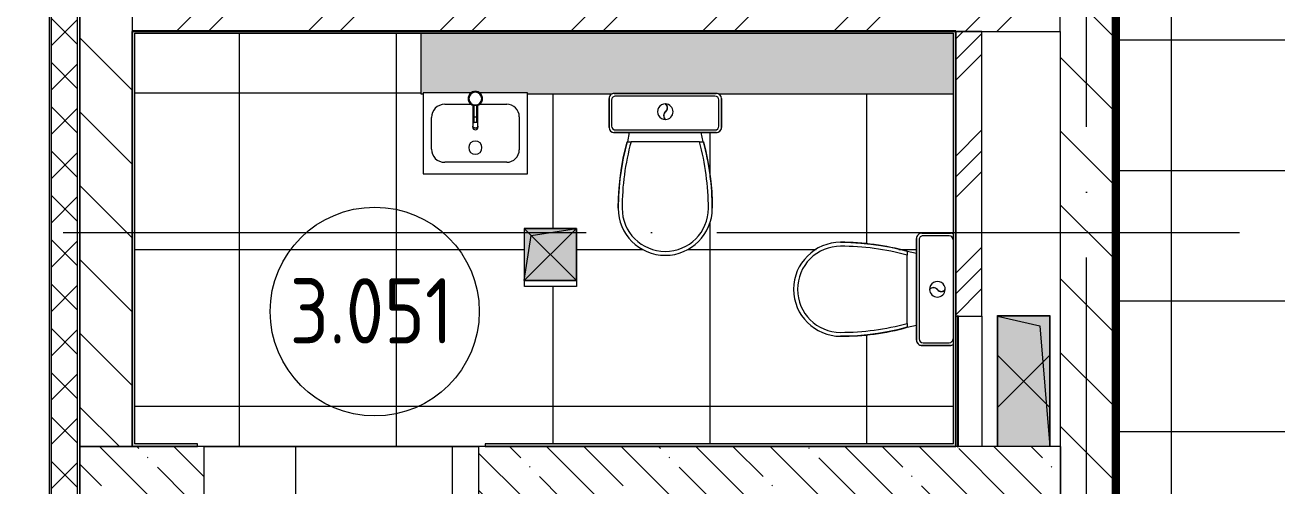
# Model space of a CAD drawing. Header units: millimetres. Extents: x 97 to 215964, y -4577 to 60645.
# Drawn here: x 195088 to 199877, y 42554 to 44320 of the extents above; entities that cross this region are included whole.
import ezdxf

# ---------------------------------------------------------------- set-up
doc = ezdxf.new("R2010")
doc.units = ezdxf.units.MM
doc.linetypes.add('ADSK_Линия сетки', pattern=[2500, 2000, -250, 0, -250])
for name, color, linetype, lineweight in [('A-AREA-____-IDEN', 2, 'Continuous', 20), ('A-DETL-GENF-OTLN', 92, 'Continuous', 9), ('A-FLOR-____-OTLN', 192, 'Continuous', 9), ('A-FLOR-____-PATT', 8, 'Continuous', 9), ('A-GENM-____-MCUT', 13, 'Continuous', 9), ('A-GENM-____-OTLN', 13, 'Continuous', 9), ('A-WALL-____-MCUT', 113, 'Continuous', 9), ('A-WALL-____-PATT', 111, 'Continuous', 9), ('A-WALL-FNSH-MCUT', 113, 'Continuous', 9), ('I-WALL-____-OTLN', 2, 'Continuous', 9), ('P-SANR-FIXT-OTLN', 6, 'Continuous', 9), ('S-GRID-____-OTLN', 1, 'Continuous', 9)]:
    doc.layers.add(name, color=color, linetype=linetype, lineweight=lineweight)
doc.styles.add('GOST Common', font='GOST_Common.ttf', dxfattribs={"width": 0.9, "height": 250})
pattern_1 = [(135, (0, 0), (-141.42136, -141.42136), [])]

# ---------------------------------------------------------------- blocks, each defined once
blk = doc.blocks.new('ASML_АР_Отделка Люка - ВО Отделка люков_Грунтовка 0_Шпатлевка 0_Окраска 0_0-42722003-О_АИ_ПП_8_400_Целиком')
at = {"layer": 'A-GENM-____-MCUT', "color": 130, "lineweight": 25}
for p, q in [((250, 3), (-250, 3)), ((-250, 3), (-250, 0)), ((250, 0), (250, 3)), ((-250, 0), (250, 0))]:
    blk.add_line(p, q, dxfattribs=at)
blk = doc.blocks.new('0083_СОШ675_АР_R22_rvt-1-О_АИ_ПП_8_400_Целиком')
at = {"layer": 'A-FLOR-____-PATT', "lineweight": 5}
blk.add_hatch(color=221, dxfattribs=at).paths.add_polyline_path([(139840, 44055), (139840, 44288), (137805, 44288), (137805, 44055), (137812.6, 44055), (137812.6, 44060), (137996.7, 44060), (137998.9, 44061.8), (138007.9, 44065.1), (138020.2, 44064), (138032.5, 44060), (138212.6, 44060), (138212.6, 44055), (138535, 44055.5), (138538.8, 44057.1), (138549, 44057.7), (138939.5, 44056.9), (138946.3, 44055), (139718, 44055)])
at = {"layer": 'A-WALL-____-PATT', "lineweight": 5}
h = blk.add_hatch(dxfattribs=at)
h.set_pattern_fill('FP_10', color=10, style=0, pattern_type=2)
h.set_pattern_definition(pattern_1)
h.paths.add_polyline_path([(140250, 37555.2), (140450, 37555.2), (140450, 38360), (140250, 38360), (140250, 38229.1)])
h.paths.add_polyline_path([(140450, 39460), (140450, 44435), (140250, 44435), (140250, 39460), (140346.9, 39460)])
h.paths.add_polyline_path([(140250, 45105), (140450, 45105), (140450, 45325), (140250, 45325)])
h = blk.add_hatch(dxfattribs=at)
h.set_pattern_fill('FP_10', color=10, style=0, pattern_type=2)
h.set_pattern_definition(pattern_1)
h.paths.add_polyline_path([(136573.6, 42705), (136700, 42705), (136700, 44925), (136500, 44925), (136500, 42705)])
h = blk.add_hatch(dxfattribs=at)
h.set_pattern_fill('FP_7', color=10, style=0, pattern_type=2)
h.set_pattern_definition([(45, (0, 0), (-251.4472, 251.4472), []), (45, (0, 381), (-251.4472, 251.4472), [])])
h.paths.add_polyline_path([(140250, 44295), (140250, 44415), (136700, 44415), (136700, 44295), (139089.1, 44295)])
h = blk.add_hatch(dxfattribs=at)
h.set_pattern_fill('FP_11', color=10, style=0, pattern_type=2)
h.set_pattern_definition([(45, (0, 0), (-224.5064, 224.5064), []), (45, (79.38, 0), (0, 449.0128), []), (45, (-79.38, 0), (0, 449.0128), [])])
h.paths.add_polyline_path([(139950, 43205), (139950, 44295), (139850, 44295), (139850, 43205), (139860, 43205)])
h = blk.add_hatch(dxfattribs=at)
h.set_pattern_fill('FP_8', color=10, style=0, pattern_type=2)
h.set_pattern_definition([(135, (0, 0), (-142.5612, -142.5612), []), (135, (142.56, 0), (-142.5612, -142.5612), [252.016, -50.403, 3.353, -47.05])])
h.paths.add_polyline_path([(140032.4, 42505), (140252, 42505), (140252, 42705), (138025, 42705), (138025, 42505), (139718, 42505)])
h.paths.add_polyline_path([(136573.6, 42505), (136975, 42505), (136975, 42705), (136500, 42705), (136500, 42505)])
at = {"layer": 'A-FLOR-____-OTLN', "color": 90}
for p, q in [((137805, 44055), (137805, 44288)), ((137812.6, 44055), (137805, 44055)), ((138533.9, 44055), (138212.6, 44055)), ((139840, 44055), (138944, 44055)), ((140010, 43204.9), (140010, 43207.5)), ((140010, 43207.5), (140210, 43207.5)), ((140210, 43207.5), (140210, 43204.9))]:
    blk.add_line(p, q, dxfattribs=at)
at = {"layer": 'A-WALL-____-MCUT', "color": 50, "lineweight": 13}
for p, q in [((136500, 44925), (136500, 42705)), ((140450, 39460), (140450, 44435)), ((136700, 42705), (136700, 44295)), ((136700, 44295), (140250, 44295)), ((139950, 44295), (139850, 44295)), ((139850, 44295), (139850, 43205)), ((139950, 43205), (139950, 44295)), ((140250, 44295), (140250, 39460)), ((139850, 43205), (139857, 43205)), ((139860, 43205), (139950, 43205)), ((136500, 42705), (136700, 42705)), ((136975, 42705), (136500, 42705)), ((136500, 42705), (136500, 42505)), ((136975, 42505), (136975, 42705)), ((139857, 42705), (138025, 42705)), ((138025, 42705), (138025, 42505)), ((140252, 42705), (139860, 42705)), ((140252, 42505), (140252, 42705))]:
    blk.add_line(p, q, dxfattribs=at)
at = {"layer": 'A-WALL-____-MCUT', "color": 10, "lineweight": 5}
for p, q in [((136700, 44415), (136700, 44295)), ((140250, 44295), (140250, 44415))]:
    blk.add_line(p, q, dxfattribs=at)
at = {"layer": 'I-WALL-____-OTLN', "color": 90}
blk.add_line((139950, 43205), (139950, 42705), dxfattribs=at)
at = {"layer": 'A-GENM-____-OTLN', "color": 90, "lineweight": 9, "rotation": 90}
blk.add_blockref('ASML_АР_Отделка Люка - ВО Отделка люков_Грунтовка 0_Шпатлевка 0_Окраска 0_0-42722003-О_АИ_ПП_8_400_Целиком', (139860, 42955), dxfattribs=at)
blk = doc.blocks.new('MiraCad_GMd_-Ut_TaskBox_FormHorizon - MiraCad_GMd_-Ut_TaskBox_FormHorizon-3363076-О_АИ_ПП_8_400_Целиком')
at = {"layer": 'A-DETL-GENF-OTLN', "lineweight": 18}
for points in [[(100, -249.9), (100, -249.9), (100, 250), (-100, 250), (62.2, 212.3), (66.6, 159.3)], [(-77.6, -249.9), (100, -249.9), (100, 250), (-100, 250), (-100, -249.9)]]:
    blk.add_hatch(color=256, dxfattribs=at).paths.add_polyline_path(points)
at = {"layer": 'A-DETL-GENF-OTLN', "color": 7}
for p, q in [((-100, 250), (62.2, 212.3)), ((100, 250), (-100, 250)), ((-100, -249.9), (-100, 250)), ((100, 250), (-100, 250)), ((-100, 250), (62.2, 212.3)), ((100, 250), (100, -249.9)), ((100, -249.9), (100, 250)), ((62.2, 212.3), (100, -249.9)), ((62.2, 212.3), (100, -249.9))]:
    blk.add_line(p, q, dxfattribs=at)
at = {"layer": 'A-GENM-____-OTLN', "color": 170, "lineweight": 18}
for p, q in [((100, 250), (-100, 250)), ((-100, 250), (-100, -249.9)), ((100, -249.9), (100, 250)), ((100, -100), (-100, 100)), ((100, 100), (-100, -100))]:
    blk.add_line(p, q, dxfattribs=at)
blk = doc.blocks.new('MiraCad_GMd_-Ut_TaskBox_FormHorizon - MiraCad_GMd_-Ut_TaskBox_FormHorizon-3363811-О_АИ_ПП_8_400_Целиком')
at = {"layer": 'A-DETL-GENF-OTLN', "lineweight": 18}
for points in [[(-117.6, -78.6), (-57.5, 86.1), (117.6, 78.6), (-78.6, 117.6)], [(-117.6, -78.6), (78.6, -117.6), (117.6, 78.6), (-78.6, 117.6)]]:
    blk.add_hatch(color=256, dxfattribs=at).paths.add_polyline_path(points)
at = {"layer": 'A-DETL-GENF-OTLN', "color": 7}
for p, q in [((-78.6, 117.6), (-117.6, -78.6)), ((-78.6, 117.6), (-117.6, -78.6)), ((-78.6, 117.6), (117.6, 78.6)), ((117.6, 78.6), (-78.6, 117.6)), ((-117.6, -78.6), (-57.5, 86.1)), ((-117.6, -78.6), (-57.5, 86.1)), ((-57.5, 86.1), (117.6, 78.6)), ((-57.5, 86.1), (117.6, 78.6)), ((117.6, 78.6), (78.6, -117.6)), ((78.6, -117.6), (-117.6, -78.6))]:
    blk.add_line(p, q, dxfattribs=at)
at = {"layer": 'A-GENM-____-OTLN', "color": 170, "lineweight": 18}
for p, q in [((-78.6, 117.6), (-117.6, -78.6)), ((-78.6, 117.6), (78.6, -117.6)), ((117.6, 78.6), (-78.6, 117.6)), ((117.6, 78.6), (-117.6, -78.6)), ((78.6, -117.6), (117.6, 78.6)), ((-117.6, -78.6), (78.6, -117.6))]:
    blk.add_line(p, q, dxfattribs=at)
blk = doc.blocks.new('ВК_Унитаз_ГОСТ 30493-96_R20 - С косым выпуском _биде_-5561069-О_АИ_ПП_8_400_Целиком')
at = {"layer": 'P-SANR-FIXT-OTLN', "color": 170, "lineweight": 18}
for p, q in [((130, 215), (20, 215)), ((20, 215), (130, 215)), ((125, 205), (25, 205)), ((150, 195), (150, 190.8)), ((150, -195), (150, 195)), ((150, 195), (150, -195)), ((140, -190), (140, 190)), ((185, 145), (150, 137.4)), ((185, 130.7), (185, 145.7)), ((185, 130.7), (185, -130.7)), ((150, -137.4), (185, -145)), ((185, -145.7), (185, -130.7)), ((20, -215), (130, -215)), ((130, -215), (20, -215)), ((25, -205), (125, -205))]:
    blk.add_line(p, q, dxfattribs=at)
at = {"layer": 'P-SANR-FIXT-OTLN', "color": 170, "lineweight": 18, "flags": 128}
for points in [[(185, 145.7), (222.5, 155.2), (260.3, 163.1), (298.4, 169.6), (336.7, 174.5), (375.2, 177.8), (413.8, 179.6), (440, 180)], [(440, -180), (401.4, -179.2), (362.8, -176.9), (324.4, -173.1), (286.1, -167.7), (248.1, -160.7), (210.4, -152.3), (185, -145.7)]]:
    blk.add_lwpolyline(points, dxfattribs=at)
at = {"layer": 'P-SANR-FIXT-OTLN', "color": 170, "lineweight": 18}
for centre, radius, start, end in [((20, 195), 20, 90, 121.8198), ((20, 195), 20, 90, 120), ((20, 195), 20, 110, 119.9882), ((25, 190), 15, 90, 180), ((20, 195), 20, 90, 100), ((125, 190), 15, 0, 90), ((130, 195), 20, 360, 90), ((130, 195), 20, 80, 90), ((130, 195), 20, 0, 90), ((130, 195), 20, 50, 70), ((130, 195), 20, 20, 40), ((130, 195), 20, 360, 10), ((440, -786), 966, 90, 105.3062), ((440, -786), 966, 90, 105.3062), ((440, -801), 966, 90, 105.3062), ((440, 0), 180, 0, 90), ((440, 0), 180, 270, 90), ((440, 0), 165, 0, 90), ((55, -10.9), 19.1, 37.7116, 141.5159), ((70, 0.1), 30, 178.194, 1.3536), ((70, -0.1), 30, 2.9611, 176.4965), ((55, -10), 19, 37.7541, 141.885), ((85, 13.3), 19.1, 217.7541, 321.5226), ((85, 12.4), 18.9, 217.7116, 322.1574), ((440, 0), 180, 270, 360), ((440, 0), 165, 270, 0), ((440, 801), 966, 254.6938, 270), ((25, -190), 15, 180, 270), ((125, -190), 15, 270, 0), ((440, 786), 966, 254.6938, 270), ((440, 786), 966, 254.6938, 270), ((20, -195), 20, 238.1802, 270), ((20, -195), 20, 240, 270), ((20, -195), 20, 240.0158, 250), ((20, -195), 20, 260, 270), ((130, -195), 20, 270, 0), ((130, -195), 20, 270, 0), ((130, -195), 20, 270, 280), ((130, -195), 20, 290, 310), ((130, -195), 20, 320, 340), ((130, -195), 20, 350, 0)]:
    blk.add_arc(centre, radius, start, end, dxfattribs=at)
blk = doc.blocks.new('ВК_Унитаз_ГОСТ 30493-96_R20 - С косым выпуском-V155-О_АИ_ПП_8_400_Целиком')
at = {"layer": 'P-SANR-FIXT-OTLN', "color": 170, "lineweight": 18}
for p, q in [((0, 190.8), (0, 195)), ((0, 195), (0, -195)), ((0, -195), (0, 195)), ((130, 215), (20, 215)), ((20, 215), (130, 215)), ((125, 205), (25, 205)), ((150, 195), (150, 190.8)), ((150, -195), (150, 195)), ((150, 195), (150, -195)), ((10, 190), (10, -190)), ((140, -190), (140, 190)), ((185, 145), (150, 137.4)), ((185, 130.7), (185, 145.7)), ((185, 130.7), (185, -130.7)), ((150, -137.4), (185, -145)), ((185, -145.7), (185, -130.7)), ((20, -215), (130, -215)), ((130, -215), (20, -215)), ((25, -205), (125, -205))]:
    blk.add_line(p, q, dxfattribs=at)
at = {"layer": 'P-SANR-FIXT-OTLN', "color": 170, "lineweight": 18, "flags": 128}
for points in [[(185, 145.7), (222.5, 155.2), (260.3, 163.1), (298.4, 169.6), (336.7, 174.5), (375.2, 177.8), (413.8, 179.6), (440, 180)], [(440, -180), (401.4, -179.2), (362.8, -176.9), (324.4, -173.1), (286.1, -167.7), (248.1, -160.7), (210.4, -152.3), (185, -145.7)]]:
    blk.add_lwpolyline(points, dxfattribs=at)
at = {"layer": 'P-SANR-FIXT-OTLN', "color": 170, "lineweight": 18}
for centre, radius, start, end in [((20, 195), 20, 90, 180), ((20, 195), 20, 90, 180), ((20, 195), 20, 170, 180), ((20, 195), 20, 140, 160), ((20, 195), 20, 110, 130), ((25, 190), 15, 90, 180), ((20, 195), 20, 90, 100), ((125, 190), 15, 0, 90), ((130, 195), 20, 360, 90), ((130, 195), 20, 80, 90), ((130, 195), 20, 0, 90), ((130, 195), 20, 50, 70), ((130, 195), 20, 20, 40), ((130, 195), 20, 360, 10), ((440, -786), 966, 90, 105.3062), ((440, -786), 966, 90, 105.3062), ((440, -801), 966, 90, 105.3062), ((440, 0), 180, 0, 90), ((440, 0), 180, 270, 90), ((440, 0), 165, 0, 90), ((55, -10.9), 19.1, 37.7116, 141.5159), ((70, 0.1), 30, 178.194, 1.3536), ((70, -0.1), 30, 2.9611, 176.4965), ((55, -10), 19, 37.7541, 141.885), ((85, 13.3), 19.1, 217.7541, 321.5226), ((85, 12.4), 18.9, 217.7116, 322.1574), ((440, 0), 180, 270, 360), ((440, 0), 165, 270, 0), ((440, 801), 966, 254.6938, 270), ((25, -190), 15, 180, 270), ((125, -190), 15, 270, 0), ((440, 786), 966, 254.6938, 270), ((440, 786), 966, 254.6938, 270), ((20, -195), 20, 180, 270), ((20, -195), 20, 180, 190), ((20, -195), 20, 180, 270), ((20, -195), 20, 200, 220), ((20, -195), 20, 230, 250), ((20, -195), 20, 260, 270), ((130, -195), 20, 270, 0), ((130, -195), 20, 270, 0), ((130, -195), 20, 270, 280), ((130, -195), 20, 290, 310), ((130, -195), 20, 320, 340), ((130, -195), 20, 350, 0)]:
    blk.add_arc(centre, radius, start, end, dxfattribs=at)
blk = doc.blocks.new('ВК_Рукомойник_ТТМ_РК-01_R20 - Рукомойник ТТМ РК-01-V206-О_АИ_ПП_8_400_Целиком')
at = {"layer": 'P-SANR-FIXT-OTLN', "color": 170, "lineweight": 18}
for p, q in [((137996.7, 44060), (137812.6, 44060)), ((137812.6, 44060), (137812.6, 43750)), ((138212.6, 44060), (138028.6, 44060)), ((138212.6, 43750), (138212.6, 44060)), ((137895.4, 44016), (137996.7, 44016)), ((138028.6, 44016), (138132.8, 44016)), ((137844.6, 43844.8), (137844.6, 43965.2)), ((138180.6, 43968.2), (138180.6, 43841.8)), ((138132.8, 43794), (137895.4, 43794)), ((137812.6, 43750), (138212.6, 43750))]:
    blk.add_line(p, q, dxfattribs=at)
for centre, radius, start, end in [((137895.4, 43965.2), 50.8, 90, 180), ((138132.8, 43968.2), 47.8, 0, 90), ((138012.6, 43850), 25.4, 0, 180), ((137895.4, 43844.8), 50.8, 180, 270), ((138012.6, 43850), 25.4, 180, 0), ((138132.8, 43841.8), 47.8, 270, 0)]:
    blk.add_arc(centre, radius, start, end, dxfattribs=at)
blk = doc.blocks.new('xxx_Смеситель_Для рукомойника_R20 - Однорукояточный-V166-О_АИ_ПП_8_400_Целиком')
at = {"layer": 'P-SANR-FIXT-OTLN', "color": 170, "lineweight": 18}
for p, q in [((66066.9, 56396.8), (66063, 56396.8)), ((66063, 56376.8), (66066.9, 56376.8)), ((66089.6, 56396.8), (66066.9, 56396.8)), ((66066.9, 56376.8), (66089.6, 56376.8)), ((66102.7, 56392.8), (66082, 56392.8)), ((66082, 56391.8), (66082, 56392.8)), ((66082, 56392.8), (66082, 56391.8)), ((66082, 56381.8), (66082, 56391.8)), ((66082, 56381.8), (66082, 56380.8)), ((66082, 56380.8), (66082, 56381.8)), ((66082, 56380.8), (66102.7, 56380.8)), ((66147.8, 56396.8), (66089.6, 56396.8)), ((66089.6, 56376.8), (66147.8, 56376.8)), ((66148.4, 56392.8), (66102.7, 56392.8)), ((66102.7, 56380.8), (66148.4, 56380.8)), ((66102.8, 56391.8), (66102.8, 56381.8))]:
    blk.add_line(p, q, dxfattribs=at)
for radius, start, end in [(27.5, 90, 168.9224), (27.5, 191.0769, 270), (27.5, 135, 168.0233), (27.5, 191.9774, 225), (24.5, 90, 270), (24.5, 165, 169.7702), (24.5, 165, 169.7702), (24.5, 190.2298, 195), (24.5, 190.2298, 195), (27.5, 113.3122, 126.6881), (27.5, 90, 108.0231), (27.5, 71.9769, 90), (27.5, 270, 90), (24.5, 270, 90), (27.5, 53.3119, 66.6878), (27.5, 11.9767, 45), (27.5, 315, 348.0226), (27.5, 353.3116, 6.6875), (27.5, 233.3128, 246.6887), (27.5, 251.9777, 270), (27.5, 270, 288.0223), (27.5, 293.3113, 306.6872)]:
    blk.add_arc((66173, 56386.8), radius, start, end, dxfattribs=at)
for start_param, end_param in [(0, 1.570796), (1.570796, 3.141593)]:
    blk.add_ellipse((66063, 56386.8), major_axis=(0, 10), ratio=0.965926, start_param=start_param, end_param=end_param, dxfattribs=at)
for points, knots in [([(66059.8, 56386.8), (66059.8, 56387.6), (66059.9, 56389), (66060.3, 56390.6), (66060.7, 56391.8), (66061.2, 56392.7), (66061.6, 56393.4), (66062, 56394), (66062.6, 56394.7), (66063.2, 56395.3), (66063.8, 56395.7), (66064.2, 56396), (66064.6, 56396.2), (66065.1, 56396.4), (66065.5, 56396.6), (66066, 56396.7), (66066.4, 56396.8), (66066.7, 56396.8), (66066.9, 56396.8)], [0, 0, 0, 0, 0.0833333, 0.125, 0.1666667, 0.2083333, 0.2291667, 0.25, 0.2916667, 0.3333333, 0.3541667, 0.375, 0.3958333, 0.4166667, 0.4375, 0.4583333, 0.4791667, 0.5, 0.5, 0.5, 0.5]), ([(66066.9, 56376.8), (66066.7, 56376.8), (66066.4, 56376.8), (66066, 56376.9), (66065.5, 56377), (66065.1, 56377.1), (66064.6, 56377.3), (66064.2, 56377.5), (66063.8, 56377.8), (66063.3, 56378.1), (66062.9, 56378.5), (66062.4, 56379), (66062, 56379.5), (66061.6, 56380.2), (66061.2, 56380.8), (66060.7, 56381.8), (66060.3, 56382.9), (66059.9, 56384.6), (66059.8, 56385.9), (66059.8, 56386.8)], [0.5, 0.5, 0.5, 0.5, 0.5208333, 0.5416667, 0.5625, 0.5833333, 0.6041667, 0.625, 0.6458333, 0.6666667, 0.6875, 0.7083333, 0.75, 0.7708333, 0.7916667, 0.8333333, 0.875, 0.9166667, 1, 1, 1, 1]), ([(66093.3, 56391.8), (66092.9, 56393.3), (66092.1, 56395.2), (66090.7, 56396.5), (66090, 56396.8), (66089.6, 56396.8)], [0.1666667, 0.1666667, 0.1666667, 0.1666667, 0.3333333, 0.4166667, 0.5, 0.5, 0.5, 0.5]), ([(66102.3, 56392.8), (66102.3, 56392.8), (66102.3, 56392.7), (66102.3, 56392.6), (66102.2, 56392.5), (66102.2, 56392.2), (66102.2, 56391.9), (66102.2, 56391.8)], [0, 0, 0, 0, 0.166667, 0.333333, 0.5, 0.666667, 1, 1, 1, 1]), ([(66102.7, 56380.8), (66102.7, 56380.8), (66102.8, 56380.8), (66102.8, 56380.9), (66102.8, 56381.1), (66102.8, 56381.3), (66102.8, 56381.6), (66102.8, 56381.8)], [0, 0, 0, 0, 0.166667, 0.333333, 0.5, 0.666667, 1, 1, 1, 1]), ([(66149.4, 56393.4), (66149.4, 56393.4), (66149.4, 56393.2), (66149.3, 56392.9), (66149.1, 56392.2), (66149, 56391.6), (66148.9, 56391.3)], [0.77430556, 0.77430556, 0.77430556, 0.77430556, 0.78298611, 0.79166667, 0.82638889, 0.86111111, 0.86111111, 0.86111111, 0.86111111]), ([(66148.9, 56382.2), (66149, 56382), (66149.1, 56381.5), (66149.2, 56380.9), (66149.3, 56380.5), (66149.4, 56380.3), (66149.4, 56380.2)], [0.13888889, 0.13888889, 0.13888889, 0.13888889, 0.16666667, 0.19444444, 0.20833333, 0.22222222, 0.22222222, 0.22222222, 0.22222222])]:
    blk.add_open_spline(points, degree=3, knots=knots, dxfattribs=at)
for points in [[(66089.6, 56376.8), (66090, 56376.8), (66090.7, 56377), (66091.8, 56378), (66092.7, 56379.6), (66093.1, 56381), (66093.3, 56381.8)], [(66102.2, 56381.8), (66102.2, 56381.6), (66102.2, 56381.2), (66102.3, 56380.9), (66102.3, 56380.8), (66102.3, 56380.8)], [(66102.8, 56391.8), (66102.8, 56391.9), (66102.8, 56392.3), (66102.8, 56392.7), (66102.8, 56392.8), (66102.7, 56392.8)], [(66148.3, 56391.8), (66148, 56390.1), (66147.6, 56386.8), (66148, 56383.4), (66148.3, 56381.8)], [(66147.9, 56392.7), (66147.9, 56392.7), (66148, 56392.8), (66148, 56392.8), (66148, 56392.8)], [(66148, 56380.8), (66148, 56380.8), (66148, 56380.8), (66148, 56380.8)], [(66148.4, 56392.7), (66148.4, 56392.7), (66148.4, 56392.6), (66148.4, 56392.5), (66148.4, 56392.3), (66148.3, 56392), (66148.3, 56391.9), (66148.3, 56391.8)], [(66148.3, 56381.8), (66148.3, 56381.7), (66148.3, 56381.5), (66148.4, 56381.3), (66148.4, 56381.1), (66148.4, 56380.9), (66148.4, 56380.8), (66148.4, 56380.8)]]:
    blk.add_open_spline(points, degree=3, dxfattribs=at)
blk = doc.blocks.new('0083_СОШ675_ВК_R22_rvt-1-О_АИ_ПП_8_400_Целиком')
at = {"layer": 'A-GENM-____-OTLN', "color": 170, "lineweight": 18}
for name, p, rotation in [('MiraCad_GMd_-Ut_TaskBox_FormHorizon - MiraCad_GMd_-Ut_TaskBox_FormHorizon-3363811-О_АИ_ПП_8_400_Целиком', (138299.3, 43440.9), 11.2473925266509), ('MiraCad_GMd_-Ut_TaskBox_FormHorizon - MiraCad_GMd_-Ut_TaskBox_FormHorizon-3363076-О_АИ_ПП_8_400_Целиком', (140110, 42954.9), 359.9986757888176)]:
    blk.add_blockref(name, p, dxfattribs=dict(at, rotation=rotation))
at = {"layer": 'P-SANR-FIXT-OTLN', "color": 170, "lineweight": 18}
blk.add_blockref('ВК_Рукомойник_ТТМ_РК-01_R20 - Рукомойник ТТМ РК-01-V206-О_АИ_ПП_8_400_Целиком', (0, 0), dxfattribs=at)
for name, p, rotation in [('xxx_Смеситель_Для рукомойника_R20 - Однорукояточный-V166-О_АИ_ПП_8_400_Целиком', (194399.4, -22135), 90.00000000000064), ('ВК_Унитаз_ГОСТ 30493-96_R20 - С косым выпуском-V155-О_АИ_ПП_8_400_Целиком', (138739, 44057.7), 269.9999999999997), ('ВК_Унитаз_ГОСТ 30493-96_R20 - С косым выпуском _биде_-5561069-О_АИ_ПП_8_400_Целиком', (139850, 43307.5), 180)]:
    blk.add_blockref(name, p, dxfattribs=dict(at, rotation=rotation))
blk = doc.blocks.new('ADSK_Марка_Помещение_ОдноЗначение - Номер-159740-О_АИ_ПП_8_400_Целиком')
at = {"layer": 'A-AREA-____-IDEN'}
blk.add_circle((0, 0), 4, dxfattribs=at)

msp = doc.modelspace()

# ---------------------------------------------------------------- hatches: boundary and pattern name
at = {"layer": 'A-FLOR-____-PATT'}
h = msp.add_hatch(dxfattribs=at)
h.set_pattern_fill('FP_206', color=256, style=0, pattern_type=2)
h.set_pattern_definition([(270, (201472.87, 27262.5), (500, 3e-14), []), (0, (201472.87, 27262.5), (0, 500), [])])
h.paths.add_polyline_path([(197924.802038, 37392.628452), (197923.387824, 37392.628452), (197924.667312, 37391.10716)])
h.paths.add_polyline_path([(197788.192734, 37236.941352), (197788.011005, 37237.629401), (197788.011005, 37236.947612)])
h.paths.add_polyline_path([(197767.887824, 37235.622618), (197772.974177, 37236.445886), (197767.024761, 37236.184575)])
h.paths.add_polyline_path([(197611.611796, 37385.366863), (197611.387824, 37392.628452), (197610.973611, 37392.628452), (197611.193323, 37390.128452)])
h.paths.add_polyline_path([(199410.387824, 13382.982684), (199410.387824, 13381.56847), (199412.887824, 13382.761283)])
h.paths.add_polyline_path([(199566.074924, 13246.37338), (199565.386875, 13246.191651), (199565.918382, 13241.828751)])
h.paths.add_polyline_path([(199417.649412, 13069.792442), (199420.195401, 13069.193404), (199415.100951, 13069.56847)])
h.paths.add_polyline_path([(200402.52062, 12800), (203832.865903, 12800.657374), (203832.865903, 18345), (203847.865903, 18345), (203847.865903, 20845), (203832.865903, 20845), (203832.865903, 27299.999414), (203847.865903, 27299.999414), (203847.700658, 29799.999414), (203832.865903, 29799.999414), (203832.865903, 36649.999414), (203847.865903, 36649.999414), (203847.865903, 39149.999414), (203832.865903, 39149.999414), (203832.865903, 42694.998706), (203847.865903, 42694.998706), (203847.865903, 43944.998706), (203832.865903, 43944.998706), (203832.865903, 45324.968424), (199262.887824, 45324.968424), (199262.887824, 39459.99902), (199247.865903, 39459.99902), (199247.887824, 38359.99902), (199262.887824, 38359.99902), (199262.887824, 37555.15091), (199257.887824, 37555.15091), (199257.887824, 37545.151496), (199247.887824, 37545.151496), (199247.865903, 37540.151496), (198019.022324, 37540.151496), (198019.022324, 37535.151496), (197925.387824, 37535.151496), (197924.762891, 37382.820875), (197918.31036, 37348.891829), (197916.481042, 37342.038512), (197911.046857, 37328.878452), (197903.767744, 37314.878452), (197895.349741, 37300.680243), (197890.198852, 37294.711504), (197884.02089, 37286.885628), (197876.471608, 37279.64838), (197869.791653, 37273.155406), (197860.792223, 37266.447853), (197853.6891, 37261.142265), (197843.584632, 37255.440693), (197833.330333, 37249.835547), (197823.933711, 37245.623996), (197823.117216, 37246.310615), (197798.072595, 37238.660313), (197777.949415, 37236.03967), (197757.717507, 37236.044177), (197734.74592, 37239.269516), (197712.398771, 37245.409992), (197697.092052, 37252.610278), (197673.981369, 37266.522558), (197665.983996, 37274.081281), (197645.576797, 37293.809186), (197639.398835, 37303.564741), (197626.901043, 37324.254361), (197614.544651, 37362.443681), (197611.727947, 37378.612398), (197610.387824, 37508.454365), (197610.387824, 37535.151496), (197516.753324, 37535.151496), (197516.753324, 37540.151496), (195512.887824, 37540.151496), (195512.887824, 33539.968424), (199247.887824, 33539.968424), (199247.887824, 33534.968424), (199257.887824, 33534.968424), (199257.887824, 33524.968424), (199262.887824, 33524.967838), (199262.887824, 32015.000398), (199047.865903, 32015.000398), (199047.887824, 30515.000398), (199262.887824, 30513.97172), (199262.887824, 28124.296143), (199257.887824, 28124.296143), (199257.887824, 28114.296143), (199247.887824, 28114.296143), (199247.865903, 28109.296143), (195687.865903, 28109.296143), (195687.865903, 27787.500586), (195682.865903, 27787.500586), (195682.865903, 27777.500586), (195672.865903, 27777.500586), (195672.399768, 27772.500586), (195562.888824, 27772.500586), (195562.888824, 27787.5), (195497.866903, 27787.5), (195497.887824, 25674.999986), (195512.888824, 25674.999986), (195512.888824, 25640.000161), (199257.887824, 25640.000161), (199257.887824, 25625.000161), (199262.887824, 25624.986828), (199262.887824, 24992.999575), (199247.865903, 24992.999575), (199247.887824, 23892.999575), (199262.887824, 23892.999575), (199262.887824, 23215.119334), (199247.865903, 23215.119334), (199247.865903, 23154.166194), (199047.865903, 23154.166194), (199047.865903, 22229.166194), (199247.865903, 22229.166194), (199247.887824, 22115.119334), (199262.887824, 22115.119334), (199262.887824, 21113.999393), (199247.865903, 21113.999393), (199247.887824, 20013.999393), (199262.887824, 20013.999393), (199262.887824, 18423.996862), (199247.865903, 18423.996862), (199247.887824, 17323.996862), (199262.887824, 17323.996862), (199262.887824, 13477.20297), (199267.887824, 13477.20297), (199267.887824, 13383.56847), (199420.195401, 13382.943537), (199454.124447, 13376.491006), (199460.977764, 13374.661688), (199474.137824, 13369.227503), (199488.137824, 13361.948389), (199502.336033, 13353.530387), (199508.304772, 13348.379498), (199516.130648, 13342.201536), (199523.367896, 13334.652254), (199529.86087, 13327.972298), (199536.568423, 13318.972869), (199541.874011, 13311.869746), (199547.575582, 13301.765278), (199553.180729, 13291.510979), (199557.39228, 13282.114357), (199556.435004, 13282.114357), (199564.355962, 13256.253241), (199566.972099, 13236.238787), (199566.972099, 13215.898153), (199563.919042, 13193.695589), (199557.606284, 13170.579417), (199550.405998, 13155.272698), (199536.493717, 13132.162015), (199528.934995, 13124.164642), (199509.207089, 13103.757443), (199499.451535, 13097.579481), (199478.761915, 13085.081689), (199440.572595, 13072.725297), (199424.403878, 13069.908593), (199410.387824, 13068.56847), (199267.887824, 13068.56847), (199267.887824, 12974.93397), (199262.887824, 12974.93397), (199262.887824, 12800)])
h.paths.add_polyline_path([(199450.806364, 13111.353879), (199471.632785, 13120.555472), (199480.003322, 13126.396256), (199477.961369, 13126.223599), (199451.866281, 13111.941688)])
h.paths.add_polyline_path([(199381.420424, 13109.302634), (199378.950723, 13110.802007), (199381.182491, 13109.378018)])
h.paths.add_polyline_path([(199449.969864, 13111.941688), (199477.480571, 13124.725245), (199458.332911, 13114.340559), (199450.634186, 13112.133905)])
h.paths.add_polyline_path([(199326.267244, 13139.447889), (199322.442737, 13144.818223), (199324.836966, 13141.311863)])
h.paths.add_polyline_path([(199316.241162, 13153.470636), (199319.894284, 13147.753292), (199316.672604, 13152.828382)])
h.paths.add_polyline_path([(199304.159371, 13173.403647), (199303.022228, 13177.075399), (199304.061877, 13173.642867)])
h.paths.add_polyline_path([(199524.462517, 13180.387444), (199528.606115, 13193.187148), (199525.246971, 13182.864978), (199524.537222, 13180.623383)])
h.paths.add_polyline_path([(199561.991207, 13187.86265), (199564.321966, 13195.883699), (199563.045551, 13192.671369), (199562.617292, 13190.718139)])
h.paths.add_polyline_path([(199560.245341, 13181.557037), (199561.991207, 13187.86265), (199560.570982, 13185.59508)])
h.paths.add_polyline_path([(199430.519365, 13195.574533), (199428.95827, 13195.574533), (199430.314162, 13195.52916)])
h.paths.add_polyline_path([(199412.887824, 13190.503663), (199430.519365, 13193.999847), (199416.47194, 13191.247251)])
h.paths.add_polyline_path([(199383.449713, 13205.62177), (199382.75014, 13208.66847), (199382.75014, 13207.11843)])
h.paths.add_polyline_path([(199442.325936, 13246.51517), (199443.025508, 13243.46847), (199443.025508, 13245.01851)])
h.paths.add_polyline_path([(199444.75148, 13244.46496), (199431.284315, 13256.42956), (199439.093423, 13249.837312), (199443.887824, 13245.194974)])
h.paths.add_polyline_path([(199437.923755, 13201.032539), (199446.158209, 13212.921963), (199448.201287, 13224.1522), (199447.481747, 13234.275465), (199447.481747, 13229.833749), (199447.01629, 13218.167755), (199443.887824, 13210.020574), (199437.967351, 13201.11595)])
h.paths.add_polyline_path([(199531.144628, 13201.745631), (199533.665905, 13212.989197), (199531.213738, 13202.061308)])
h.paths.add_polyline_path([(199387.105114, 13249.675605), (199396.817379, 13256.562407), (199393.707276, 13255.253673), (199387.296508, 13249.837312)])
h.paths.add_polyline_path([(199381.024168, 13207.67198), (199378.087824, 13226.06847), (199379.791835, 13238.206915), (199381.887824, 13242.116366), (199378.403928, 13234.686091), (199377.574361, 13227.98474), (199378.293901, 13217.861476), (199380.75716, 13208.66847)])
h.paths.add_polyline_path([(199566.711214, 13225.02036), (199567.199526, 13227.267866), (199566.57039, 13231.154823), (199566.57039, 13225.199617)])
h.paths.add_polyline_path([(199412.887824, 13261.633277), (199395.256284, 13258.137094), (199409.303709, 13260.889689)])
h.paths.add_polyline_path([(199430.688771, 13256.855398), (199418.372039, 13260.896054), (199422.467351, 13260.06226), (199430.590381, 13256.888188)])
h.paths.add_polyline_path([(199528.739274, 13258.330232), (199525.461267, 13269.363967), (199528.154288, 13259.965212), (199528.606115, 13258.702398)])
h.paths.add_polyline_path([(199501.481597, 13309.045593), (199500.938682, 13310.825077), (199500.517879, 13310.825077)])
h.paths.add_polyline_path([(199311.756937, 13292.034135), (199314.820301, 13295.283593), (199312.347152, 13292.823258)])
h.paths.add_polyline_path([(199340.009979, 13321.796052), (199361.195154, 13332.698369), (199373.449204, 13340.195252), (199354.142864, 13331.581468), (199345.772326, 13325.740684), (199340.954564, 13322.442671)])
h.paths.add_polyline_path([(199342.353594, 13323.150509), (199356.458804, 13332.156582), (199371.840592, 13339.047949), (199371.840592, 13338.174885), (199343.123656, 13323.542876)])
h.paths.add_polyline_path([(199480.003322, 13326.513911), (199462.801865, 13335.934066), (199472.478543, 13330.451214), (199478.541386, 13326.885001)])
h.paths.add_polyline_path([(199467.190833, 13333.996392), (199466.695959, 13335.239104), (199466.751657, 13334.283196)])
h.paths.add_polyline_path([(199451.731204, 13340.497378), (199449.72818, 13340.421172), (199450.634186, 13340.732142)])
h.paths.add_polyline_path([(199436.330641, 13343.923467), (199436.330641, 13344.504488), (199433.573646, 13344.394384)])
h.paths.add_polyline_path([(199427.652442, 13345.405773), (199427.435108, 13346.06847), (199424.291558, 13345.96593)])
h.paths.add_polyline_path([(195497.865903, 36525), (195497.887824, 36525), (195497.865903, 36925)])
h.paths.add_polyline_path([(197727.414434, 37240.911966), (197729.682004, 37241.025069), (197727.414434, 37242.445294), (197724.123516, 37242.426986), (197727.226166, 37240.998637)])
h.paths.add_polyline_path([(197800.149586, 37274.277002), (197811.183321, 37277.555008), (197801.784566, 37274.861988)])
h.paths.add_polyline_path([(197701.922159, 37288.997564), (197698.672701, 37292.060928), (197701.133036, 37289.58778)])
h.paths.add_polyline_path([(197672.160243, 37317.250606), (197661.257926, 37338.435781), (197653.761042, 37350.689832), (197662.374827, 37331.383491), (197668.215611, 37323.012953), (197671.513624, 37318.195192)])
h.paths.add_polyline_path([(197670.805785, 37319.594221), (197661.799712, 37333.699432), (197654.908345, 37349.081219), (197655.781409, 37349.081219), (197670.413419, 37320.364283)])
h.paths.add_polyline_path([(197868.333266, 37323.012953), (197877.753421, 37340.214411), (197872.270568, 37330.537733), (197868.704355, 37324.47489)])
h.paths.add_polyline_path([(197875.815746, 37335.825443), (197877.058458, 37336.320317), (197876.10255, 37336.264618)])
h.paths.add_polyline_path([(197882.316732, 37351.285072), (197882.240526, 37353.288096), (197882.551496, 37352.38209)])
h.paths.add_polyline_path([(197788.334524, 37360.69034), (197785.287824, 37359.990768), (197788.116333, 37360.588353)])
h.paths.add_polyline_path([(197786.284315, 37358.264796), (197798.248914, 37371.731961), (197791.656666, 37363.922853), (197787.743206, 37359.990768)])
h.paths.add_polyline_path([(197744.280689, 37364.345741), (197737.359906, 37374.184824), (197738.702621, 37370.947903), (197744.118982, 37364.537136)])
h.paths.add_polyline_path([(197767.887824, 37354.745144), (197777.658923, 37355.953629), (197771.653103, 37355.534529), (197759.987109, 37355.999985), (197751.839928, 37359.128452), (197759.270203, 37355.644556), (197765.971555, 37354.814989), (197767.073775, 37354.774815)])
h.paths.add_polyline_path([(197803.452631, 37390.128452), (197802.697279, 37390.163738), (197802.709043, 37393.712567)])
h.paths.add_polyline_path([(197798.381761, 37407.759992), (197798.381761, 37406.198897), (197798.432959, 37407.528452)])
h.paths.add_polyline_path([(197798.674752, 37372.327505), (197802.715408, 37384.644237), (197802.955413, 37393.827267), (197799.956448, 37407.759992), (197802.685246, 37393.827267), (197801.881614, 37380.548925), (197798.808374, 37372.728452)])
h.paths.add_polyline_path([(197747.441124, 37419.566563), (197750.487824, 37420.266136), (197748.617667, 37420.116506)])
h.paths.add_polyline_path([(197882.602415, 37428.046992), (197873.400822, 37448.873412), (197867.560038, 37457.24395), (197867.732696, 37455.201996), (197882.014606, 37429.106908)])
h.paths.add_polyline_path([(197792.923755, 37415.164383), (197781.034332, 37423.398836), (197769.804094, 37425.441915), (197759.68083, 37424.722375), (197764.122545, 37424.722375), (197775.788539, 37424.256918), (197783.93572, 37421.128452), (197792.840344, 37415.207978)])
h.paths.add_polyline_path([(197651.121988, 37421.595852), (197652.621361, 37424.065553), (197651.197372, 37421.833785)])
h.paths.add_polyline_path([(197882.014606, 37427.210491), (197869.231049, 37454.721199), (197879.615736, 37435.573539), (197881.77257, 37428.046992)])
h.paths.add_polyline_path([(197681.267244, 37476.749032), (197686.637577, 37480.573539), (197683.131217, 37478.179309)])
h.paths.add_polyline_path([(197695.28999, 37486.775114), (197689.572646, 37483.121992), (197694.647736, 37486.343672)])
h.paths.add_polyline_path([(197715.223001, 37498.856905), (197718.894753, 37499.994048), (197715.462221, 37498.954399)])
h.paths.add_polyline_path([(197813.568851, 37501.703145), (197802.871404, 37505.394915), (197811.091317, 37502.487599), (197813.332911, 37501.77785)])
h.paths.add_polyline_path([(197792.210663, 37508.385255), (197780.863589, 37510.92016), (197791.894987, 37508.454365)])
h = msp.add_hatch(dxfattribs=at)
h.set_pattern_fill('FP_157', color=256, style=0, pattern_type=2)
h.set_pattern_definition([(90, (197107.9, 43460), (-600, 4e-14), []), (180, (197107.9, 43460), (-7e-14, -600), [])])
h.paths.add_polyline_path([(196629.241024, 42704.999414), (196847.887824, 42705.000586), (196847.887824, 42715.001172), (198637.887824, 42715.001172), (198636.918678, 43094.764121), (198633.064205, 43093.167546), (198622.887824, 43092.486062), (198512.388104, 43093.301477), (198506.078336, 43096.554024), (198501.955786, 43100.676574), (198498.964047, 43106.356696), (198498.569308, 43107.309681), (198497.887824, 43117.486062), (198497.887824, 43170.05363), (198427.887824, 43153.827863), (198379.018797, 43142.765306), (198285.997895, 43130.966127), (198201.436308, 43128.335421), (198161.300396, 43133.619414), (198117.887824, 43151.60149), (198080.608604, 43180.206842), (198052.003252, 43217.486062), (198040.030495, 43244.57292), (198033.510063, 43264.78092), (198028.341906, 43310.935157), (198035.496894, 43358.49876), (198040.130928, 43370.399205), (198052.314803, 43397.892084), (198080.608604, 43434.765283), (198117.887824, 43463.370635), (198165.182682, 43481.863824), (198207.887824, 43487.486062), (198293.793681, 43483.658669), (198388.07207, 43470.157415), (198497.887824, 43444.918495), (198498.703239, 43507.985782), (198501.955786, 43514.295551), (198506.078336, 43518.418101), (198511.758458, 43521.409839), (198515.880822, 43522.221835), (198522.887824, 43522.486062), (198633.387544, 43521.670648), (198637.887824, 43519.80657), (198637.887824, 44055), (197741.955784, 44055), (197747.817345, 44049.54306), (197750.809083, 44043.862938), (197751.203823, 44042.909952), (197751.885306, 44032.733572), (197751.069891, 43922.233852), (197747.817345, 43915.924083), (197743.694795, 43911.801533), (197738.014672, 43908.809794), (197737.061687, 43908.415055), (197726.885306, 43907.733572), (197674.317739, 43907.733572), (197689.176176, 43843.773774), (197701.885306, 43786.786402), (197713.405241, 43695.843642), (197716.475858, 43614.623501), (197710.751955, 43571.146143), (197692.769879, 43527.733572), (197664.164527, 43490.454351), (197626.885306, 43461.848999), (197599.798448, 43449.876242), (197579.590449, 43443.35581), (197533.436211, 43438.187653), (197490.297878, 43443.866923), (197473.972164, 43449.976675), (197446.479285, 43462.16055), (197409.606086, 43490.454351), (197381.000734, 43527.733572), (197362.507545, 43575.028429), (197356.885306, 43617.733572), (197360.712699, 43703.639429), (197374.213953, 43797.917817), (197399.452874, 43907.733572), (197336.385586, 43908.548986), (197330.075817, 43911.801533), (197325.953268, 43915.924083), (197322.961529, 43921.604205), (197322.56679, 43922.557191), (197321.885306, 43932.733572), (197322.700721, 44043.233291), (197325.953268, 44049.54306), (197330.075818, 44053.66561), (197330.140525, 44055), (197010.526789, 44055), (197010.526789, 43749.977542), (196610.526789, 43749.977542), (196610.526789, 44055), (196602.860962, 44055), (196602.860962, 44288), (195507.887824, 44288), (195507.887824, 42715.001172), (195747.887824, 42715.001172), (195747.887824, 42705.001172), (196000.361091, 42704.999414)])
h.paths.add_polyline_path([(197197.865902, 43318.402399), (196997.865902, 43318.402399), (196997.169547, 43540.880528), (197197.169547, 43540.880528), (197197.865902, 43518.402399)])
h.paths.add_polyline_path([(196804.874757, 43825.214373), (196816.17882, 43825.214373), (196826.36343, 43830.119022), (196833.411398, 43838.956895), (196835.926789, 43849.977542), (196833.411398, 43860.998189), (196826.36343, 43869.836062), (196816.17882, 43874.740711), (196804.874757, 43874.740711), (196794.690148, 43869.836062), (196787.642179, 43860.998189), (196785.126789, 43849.977542), (196787.642179, 43838.956895), (196794.690148, 43830.119022)])
h = msp.add_hatch(dxfattribs=at)
h.set_pattern_fill('FP_155', color=256, style=0, pattern_type=2)
h.set_pattern_definition([(0, (197322.9, 39835), (0, 600), []), (90, (197322.9, 39835), (-600, 4e-14), [])])
h.paths.add_polyline_path([(195543.211238, 38189.948827), (195844.015118, 38189.948827), (195844.015118, 38465.128452), (197922.41224, 38465.128452), (197922.41224, 38189.948827), (198040.938957, 38189.948827), (198045.869918, 38193.53138), (198045.849103, 38210.128452), (198040.869918, 38210.128452), (198041.449179, 38245.128452), (198045.798875, 38245.627756), (198040.869918, 38280.269616), (198074.869918, 38280.269616), (198069.890733, 38245.128452), (198124.869918, 38246.128452), (198125.941715, 38435.128452), (198129.309104, 38438.238572), (198132.816808, 38438.442195), (198138.11194, 38436.208387), (198139.798121, 38435.128452), (198140.869918, 38431.128452), (198139.798121, 38430.862865), (198140.869918, 38427.109214), (198141.507157, 38245.128452), (198195.849103, 38245.274746), (198190.869918, 38280.269616), (198224.869918, 38280.269616), (198219.890733, 38245.128452), (198224.869918, 38245.128452), (198224.290657, 38210.128452), (198219.869918, 38210.128452), (198219.869918, 38193.53138), (198225.369918, 38189.948827), (199037.887824, 38189.948827), (199037.887824, 38359.99902), (199247.887824, 38359.99902), (199247.887824, 39459.99902), (199037.887824, 39459.99902), (199037.887824, 39549.999606), (198637.887824, 39549.999606), (198636.918678, 39917.256187), (198633.064205, 39915.659612), (198622.887824, 39914.978128), (198512.388104, 39915.793543), (198506.078336, 39919.04609), (198501.955786, 39923.16864), (198498.964047, 39928.848762), (198498.569308, 39929.801747), (198497.887824, 39939.978128), (198497.887824, 39992.545696), (198427.887824, 39976.319928), (198379.018797, 39965.257372), (198285.997895, 39953.458193), (198201.436308, 39950.827486), (198161.300396, 39956.11148), (198117.887824, 39974.093556), (198080.608604, 40002.698908), (198052.003252, 40039.978128), (198040.030495, 40067.064986), (198033.510063, 40087.272986), (198028.341906, 40133.427223), (198034.021175, 40176.565556), (198040.130928, 40192.89127), (198052.314803, 40220.38415), (198080.608604, 40257.257349), (198117.887824, 40285.862701), (198165.182682, 40304.35589), (198207.887824, 40309.978128), (198293.793681, 40306.150735), (198388.07207, 40292.649481), (198497.887824, 40267.410561), (198498.703239, 40330.477848), (198501.955786, 40336.787617), (198506.078336, 40340.910167), (198511.758458, 40343.901905), (198515.880822, 40344.713901), (198522.887824, 40344.978128), (198633.387544, 40344.162713), (198637.887824, 40342.298636), (198636.918678, 40854.755601), (198633.064205, 40853.159026), (198622.887824, 40852.477542), (198512.388104, 40853.292957), (198506.078336, 40856.545504), (198501.955786, 40860.668054), (198498.964047, 40866.348176), (198498.569308, 40867.301161), (198497.887824, 40877.477542), (198497.887824, 40930.04511), (198437.174773, 40915.921643), (198379.018797, 40902.756786), (198285.997895, 40890.957607), (198201.436308, 40888.3269), (198161.300396, 40893.610893), (198117.887824, 40911.592969), (198080.608604, 40940.198322), (198052.003252, 40977.477542), (198040.030495, 41004.5644), (198033.510063, 41024.7724), (198028.341906, 41070.926637), (198034.021175, 41114.06497), (198040.130928, 41130.390684), (198054.076425, 41160.179355), (198080.608604, 41194.756763), (198117.887824, 41223.362115), (198165.182682, 41241.855303), (198207.887824, 41247.477542), (198293.793681, 41243.650149), (198388.07207, 41230.148895), (198497.887824, 41204.909975), (198498.703239, 41267.977262), (198501.955786, 41274.287031), (198506.078336, 41278.409581), (198511.758458, 41281.401319), (198515.880822, 41282.213315), (198522.887824, 41282.477542), (198633.387544, 41281.662127), (198637.887824, 41279.79805), (198636.918678, 41816.672922), (198633.064205, 41815.076347), (198622.887824, 41814.394863), (198512.388104, 41815.210278), (198506.078336, 41818.462825), (198501.955786, 41822.585375), (198498.964047, 41828.265497), (198498.569308, 41829.218483), (198497.887824, 41839.394863), (198497.887824, 41891.962431), (198445.281547, 41879.674107), (198379.018797, 41864.674107), (198285.997895, 41852.874928), (198201.436308, 41850.244222), (198161.300396, 41855.528215), (198117.887824, 41873.510291), (198080.608604, 41902.115643), (198052.003252, 41939.394863), (198040.030495, 41966.481721), (198033.510063, 41986.689721), (198028.341906, 42032.843958), (198034.021175, 42075.982292), (198040.130928, 42092.308006), (198052.314803, 42119.800885), (198080.608604, 42156.674084), (198117.887824, 42185.279436), (198165.182682, 42203.772625), (198207.887824, 42209.394863), (198293.793681, 42205.56747), (198388.07207, 42192.066217), (198497.887824, 42166.827296), (198498.703239, 42229.894583), (198501.955786, 42236.204352), (198506.078336, 42240.326902), (198511.758458, 42243.318641), (198515.880822, 42244.130637), (198522.887824, 42244.394863), (198633.387544, 42243.579449), (198637.887824, 42241.715372), (198637.887824, 42495.001172), (196847.887824, 42495.001172), (196847.887824, 42505.000586), (196822.887824, 42505.000586), (196822.887824, 42705.000586), (195772.887824, 42705.000586), (195772.887824, 42505.000586), (195747.887824, 42505.000586), (195747.887824, 42495.001172), (195682.865903, 42495.001172), (195682.865903, 42132.500586), (195507.887824, 42132.500586), (195507.887824, 38189.948827)])
h.paths.add_polyline_path([(198183.964473, 38189.948827), (198190.938957, 38189.948827), (198195.869918, 38193.53138), (198195.869918, 38210.128452), (198069.869918, 38210.128452), (198069.869918, 38193.53138), (198075.369918, 38189.948827), (198177.559029, 38189.948827)])
h.paths.add_polyline_path([(197202.865903, 41507.5), (197002.865903, 41507.5), (197002.402571, 41728.74312), (197202.402571, 41728.74312), (197202.865903, 41707.5)])
at = {"layer": 'A-WALL-____-PATT'}
h = msp.add_hatch(color=7, dxfattribs=at)
h.paths.add_polyline_path([(199257.887824, 37555.151496), (199257.887824, 38359.99902), (199247.887824, 38359.99902), (199247.887824, 37555.151496)])
h.paths.add_polyline_path([(199257.887824, 39459.99902), (199257.887824, 44434.968424), (199247.887824, 44434.968424), (199247.887824, 39459.99902)])
h.paths.add_polyline_path([(199257.887824, 45104.968424), (199257.887824, 45324.96901), (199247.887824, 45324.96901), (199247.887824, 45104.968424)])
at = {"layer": 'A-WALL-____-PATT', "lineweight": 5}
msp.add_hatch(color=7, dxfattribs=at).paths.add_polyline_path([(195187.887824, 41135.000586), (195187.887824, 44915.032748), (195179.887824, 44915.032748), (195179.887824, 41135.000586)])
at = {"layer": 'A-WALL-____-PATT'}
h = msp.add_hatch(dxfattribs=at)
h.set_pattern_fill('FP_9', style=0, pattern_type=2)
h.set_pattern_definition([(135, (58797.89, 0), (-84.85281, -84.85281), []), (225, (58797.89, 0), (84.85281, -84.85281), [])])
h.paths.add_polyline_path([(195238.887824, 41135.000586), (195287.887824, 41135.000586), (195287.887824, 44915.032748), (195187.887824, 44915.032748), (195187.887824, 41135.000586)])
for points in [[(198637.887824, 44288), (198637.887824, 44298), (195497.887824, 44298), (195497.887824, 44288), (197887.000889, 44288)], [(195507.887824, 42705.001172), (195507.887824, 44288), (195497.887824, 44288), (195497.887824, 42705.001172)], [(198637.887824, 42715.001172), (198647.887824, 42715.001172), (198647.887824, 44298), (198637.887824, 44298), (198637.887824, 43114.241048)]]:
    msp.add_hatch(color=7, dxfattribs=at).paths.add_polyline_path(points)
h = msp.add_hatch(color=7, dxfattribs=at)
h.paths.add_polyline_path([(198515.880822, 42705.001172), (198647.887824, 42705.001172), (198647.887824, 42715.001172), (196847.887824, 42715.001172), (196847.887824, 42705.001172), (197887.000889, 42705.001172)])
h.paths.add_polyline_path([(195507.887824, 42705.001172), (195747.887824, 42705.001172), (195747.887824, 42715.001172), (195507.887824, 42715.001172)])

# ---------------------------------------------------------------- linework, layer by layer
at = {"layer": 'A-FLOR-____-OTLN'}
for p, q in [((197197.865902, 43518.402399), (197197.865902, 43318.402399)), ((196997.865902, 43318.402399), (196997.865902, 43340.880528)), ((197197.865902, 43318.402399), (196997.865902, 43318.402399)), ((196822.887824, 42705.000586), (195772.887824, 42705.000586)), ((195772.887824, 42704.999414), (196822.887824, 42704.999414))]:
    msp.add_line(p, q, dxfattribs=at)
at = {"layer": 'A-WALL-____-MCUT'}
for p, q in [((195187.887824, 44915.032748), (195187.887824, 41135.000586)), ((195287.887824, 44915.032748), (195287.887824, 41135.000586))]:
    msp.add_line(p, q, dxfattribs=at)
at = {"layer": 'A-WALL-____-MCUT', "color": 7}
for p, q in [((195297.887824, 41135.000586), (195297.887824, 44915.032748)), ((199247.887824, 44434.968424), (199247.887824, 39459.99902)), ((199257.887824, 39459.99902), (199257.887824, 44434.968424))]:
    msp.add_line(p, q, dxfattribs=at)
at = {"layer": 'A-WALL-FNSH-MCUT', "color": 7}
for p, q in [((195179.887824, 44915.032748), (195179.887824, 41135.000586)), ((198647.887824, 44298), (195497.887824, 44298)), ((195497.887824, 44298), (195497.887824, 42705.001172)), ((195507.887824, 44288), (198637.887824, 44288)), ((195507.887824, 42715.001172), (195507.887824, 44288)), ((198637.887824, 44288), (198637.887824, 42715.001172)), ((198647.887824, 42705.001172), (198647.887824, 44298)), ((195497.887824, 42705.001172), (195747.887824, 42705.001172)), ((195747.887824, 42715.001172), (195507.887824, 42715.001172)), ((195747.887824, 42705.001172), (195747.887824, 42715.001172)), ((198637.887824, 42715.001172), (196847.887824, 42715.001172)), ((196847.887824, 42715.001172), (196847.887824, 42705.001172)), ((196847.887824, 42705.001172), (198647.887824, 42705.001172))]:
    msp.add_line(p, q, dxfattribs=at)
at = {"layer": 'I-WALL-____-OTLN', "color": 5, "lineweight": 90}
msp.add_line((199262.887824, 45324.96901), (199262.887824, 39459.99902), dxfattribs=at)
at = {"layer": 'S-GRID-____-OTLN', "linetype": 'ADSK_Линия сетки'}
for p, q in [((195297.888824, -3572.657751), (195297.888824, 60644.999414)), ((199147.888824, -3572.657751), (199147.888824, 60644.999414)), ((55228.336609, 43525.000586), (215146.441901, 43525.000586))]:
    msp.add_line(p, q, dxfattribs=at)

# ---------------------------------------------------------------- block references
at = {"color": 250, "lineweight": 5}
for name in ['0083_СОШ675_АР_R22_rvt-1-О_АИ_ПП_8_400_Целиком', '0083_СОШ675_ВК_R22_rvt-1-О_АИ_ПП_8_400_Целиком']:
    msp.add_blockref(name, (58797.887824, 0), dxfattribs=at)
at = {"layer": 'A-AREA-____-IDEN', "xscale": 99.99999999999993, "yscale": 99.99999999999993, "zscale": 99.99999999999993}
msp.add_blockref('ADSK_Марка_Помещение_ОдноЗначение - Номер-159740-О_АИ_ПП_8_400_Целиком', (196425.505957, 43222.173655), dxfattribs=at)

# ---------------------------------------------------------------- texts
at = {"layer": 'A-AREA-____-IDEN', "lineweight": 9, "insert": (196100.148699, 43349.898727), "char_height": 250, "width": 800.8858125, "attachment_point": 1, "style": 'GOST Common'}
msp.add_mtext('3.051', dxfattribs=at)

doc.saveas('drawing.dxf')
